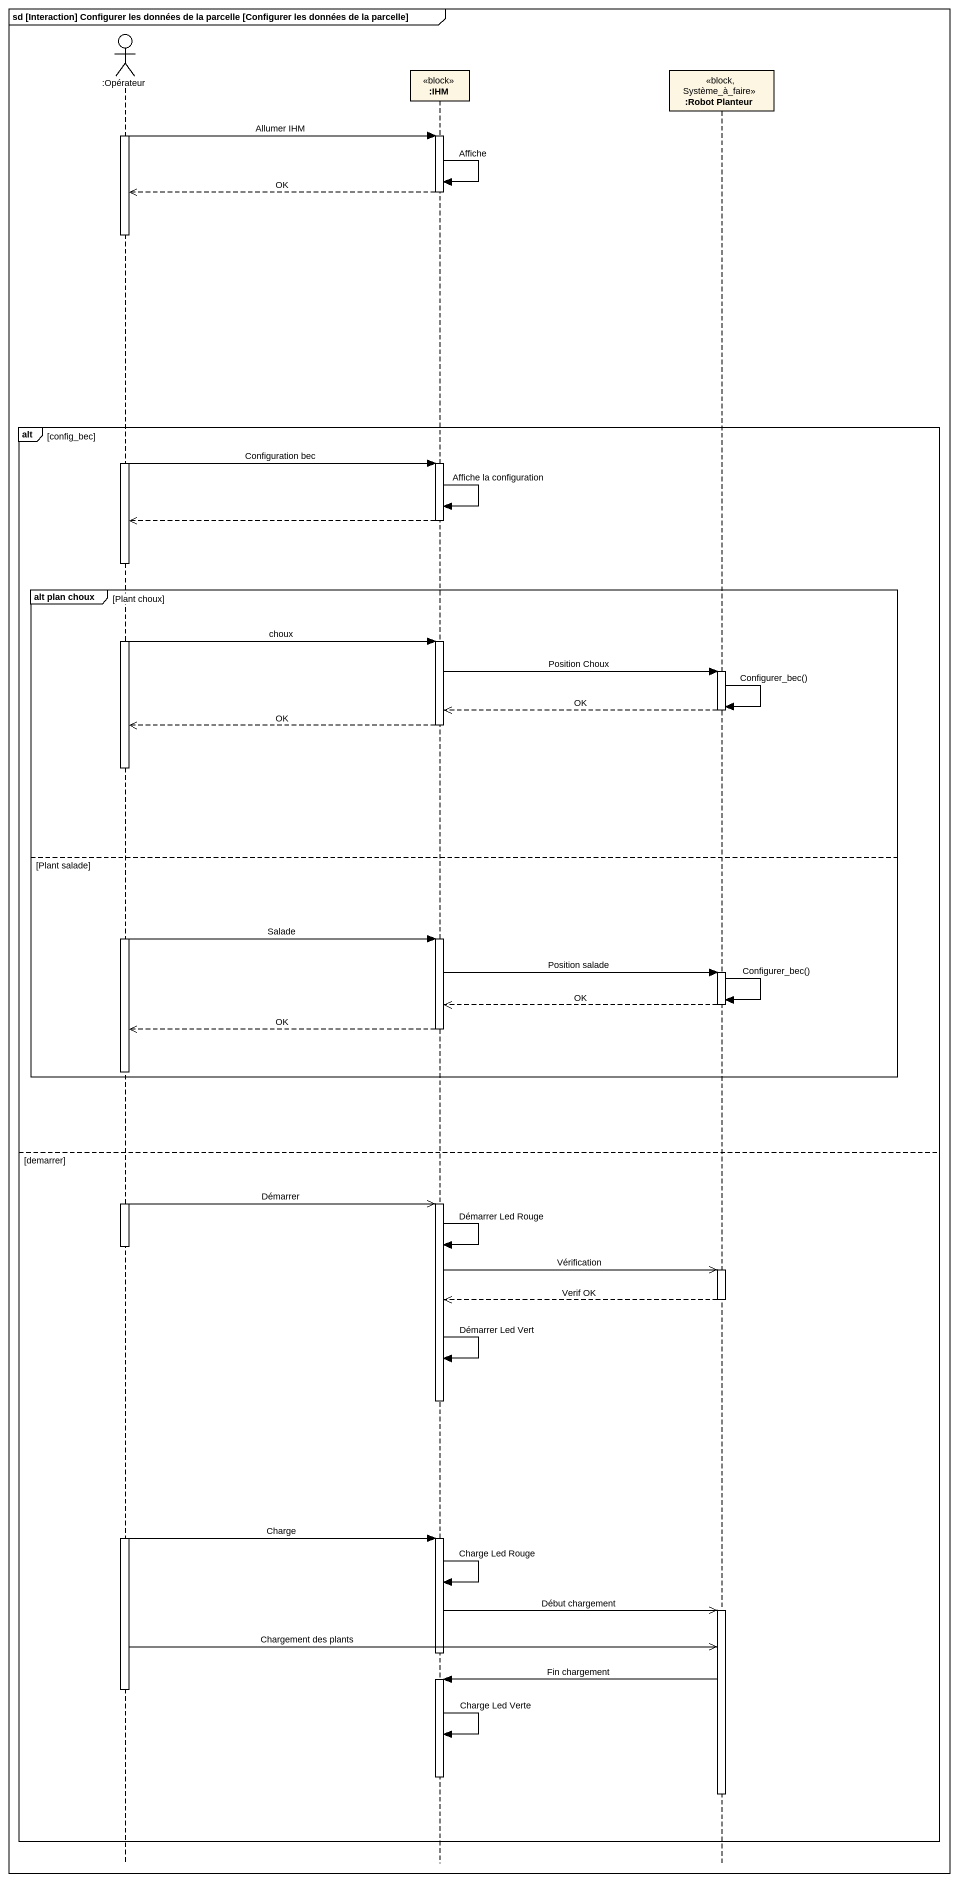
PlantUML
@startuml
mainframe sd [Interaction] Configurer les données de la parcelle [Configurer les données de la parcelle]
hide footbox
actor ":Opérateur" as Opérateur
participant ":IHM" as IHM <<block>>
participant ":Robot Planteur" as Robot_Planteur <<block, Système_à_faire>>

activate Opérateur
Opérateur -> IHM : Allumer IHM
activate IHM
IHM -> IHM : Affiche
IHM -->> Opérateur : OK
deactivate IHM
alt config_bec
  Opérateur -> IHM : Configuration bec
  activate IHM
  IHM -> IHM : Affiche la configuration
  IHM -->> Opérateur
  deactivate IHM
  group alt plan choux [Plant choux]
    Opérateur -> IHM : choux
    activate IHM
    IHM -> Robot_Planteur : Position Choux
    activate Robot_Planteur
    Robot_Planteur -> Robot_Planteur : Configurer_bec()
    Robot_Planteur -->> IHM : OK
    deactivate Robot_Planteur
    IHM -->> Opérateur : OK
    deactivate IHM
  else Plant salade
    Opérateur -> IHM : Salade
    activate IHM
    IHM -> Robot_Planteur : Position salade
    activate Robot_Planteur
    Robot_Planteur -> Robot_Planteur : Configurer_bec()
    Robot_Planteur -->> IHM : OK
    deactivate Robot_Planteur
    IHM -->> Opérateur : OK
    deactivate IHM
  end
else demarrer
  Opérateur ->> IHM : Démarrer
  activate IHM
  IHM -> IHM : Démarrer Led Rouge
  deactivate Opérateur
  IHM ->> Robot_Planteur : Vérification
  activate Robot_Planteur
  Robot_Planteur -->> IHM : Verif OK
  deactivate Robot_Planteur
  IHM -> IHM : Démarrer Led Vert
  deactivate IHM
  activate Opérateur
  Opérateur -> IHM : Charge
  activate IHM
  IHM -> IHM : Charge Led Rouge
  IHM ->> Robot_Planteur : Début chargement
  activate Robot_Planteur
  Opérateur ->> Robot_Planteur : Chargement des plants
  deactivate IHM
  Robot_Planteur -> IHM : Fin chargement
  activate IHM
  deactivate Opérateur
  IHM -> IHM : Charge Led Verte
  deactivate IHM
  deactivate Robot_Planteur
end
@enduml
